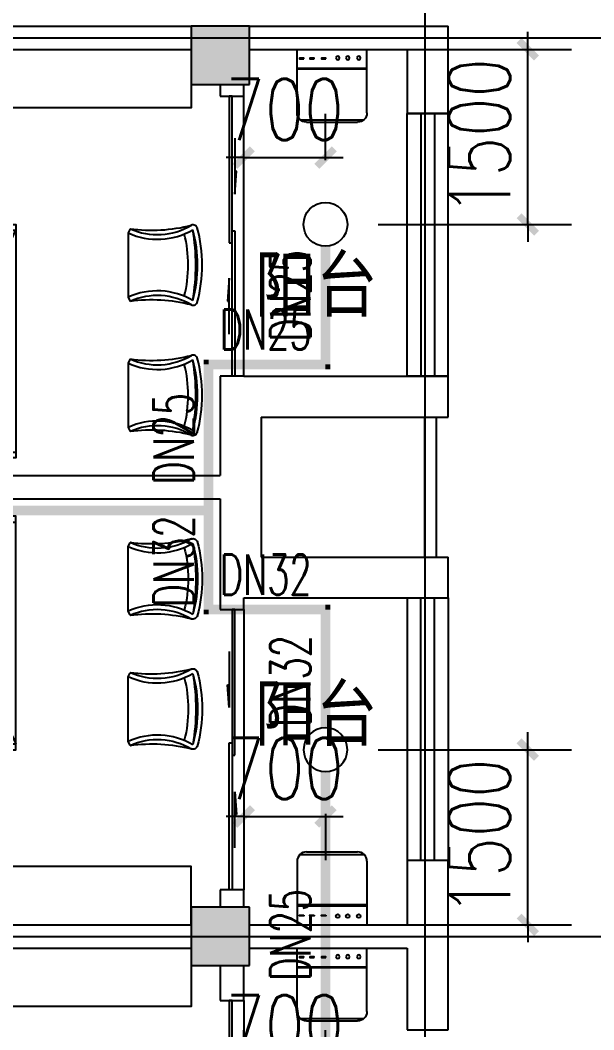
# Model space of a CAD drawing. Extents: x 0 to 2838408, y -923048 to 203859.
# Drawn here: x 2784500 to 2789409, y -629341 to -620691 of the extents above; entities that cross this region are included whole.
import ezdxf

# ---------------------------------------------------------------- set-up
doc = ezdxf.new("R2010")
doc.units = 0
doc.header["$LTSCALE"] = 1000
for name, color, linetype in [('A-Fixt', 81, 'Continuous'), ('COLUMN', 9, 'Continuous'), ('DOTE', 8, 'Continuous'), ('E2-栏杆', 92, 'Continuous'), ('EQUIP_喷头', 7, 'Continuous'), ('PIPE-喷淋', 6, 'Continuous'), ('PUB_HATCH', 8, 'Continuous'), ('PUB_TEXT', 7, 'Continuous'), ('TEXT_喷淋', 7, 'Continuous'), ('TWT_DIM', 3, 'Continuous'), ('WALL', 9, 'Continuous'), ('WINDOW', 4, 'Continuous'), ('XREF', 8, 'Continuous'), ('配景', 3, 'Continuous')]:
    doc.layers.add(name, color=color, linetype=linetype)
doc.styles.add('_TCH_DIM_T3', font='SIMPLEX', dxfattribs={"width": 0.75, "bigfont": 'HZTXT'})
doc.styles.add('_TWT_PIPEDN', font='SIMPLEX', dxfattribs={"width": 0.8, "height": 2.3, "bigfont": 'HZTXT'})
doc.styles.get("Standard").update_dxf_attribs({"font": 'geniso.shx', "bigfont": 'hztxt.shx'})
doc.dimstyles.new('_TWT_ARCH&&150', dxfattribs={"dimtxt": 525, "dimasz": 150, "dimexe": 375, "dimexo": 450, "dimgap": 150, "dimtad": 1, "dimdec": 0, "dimzin": 0, "dimdsep": 46, "dimtxsty": '_TCH_DIM_T3', "dimblk": 'ARCHTICK', "dimcen": 0.09, "dimclrt": 7, "dimazin": 2, "dimtfac": 1, "dimtdec": 0, "dimtix": 1, "dimtmove": 2, "dimatfit": 3, "dimfxl": 1, "dimtolj": 1, "dimtzin": 0, "dimarcsym": 0})

# ---------------------------------------------------------------- blocks, each defined once
blk = doc.blocks.new('单人床')
at = {"layer": 'A-Fixt'}
for p, q in [((47773.8, 13973.4), (48673.8, 13973.4)), ((47773.8, 12073.4), (48673.8, 13973.4)), ((47773.8, 12073.4), (48673.8, 12073.4))]:
    blk.add_line(p, q, dxfattribs=at)
blk.add_lwpolyline([(47773.8, 14023.4), (48673.8, 14023.4), (48673.8, 12023.4), (47773.8, 12023.4), (47773.8, 14023.4)], dxfattribs=at)
blk = doc.blocks.new('CH_AP01')
for p, q in [((-311.4, 16.6), (-275, 0)), ((-275, 0), (275, 0)), ((275, 0), (311.4, 16.6))]:
    blk.add_line(p, q)
for centre, radius, start, end in [((0, -578.9), 1212.6, 74.71041, 105.28959), ((-306.8, 555.3), 37.8, 100.18588, 202.83587), ((-1658.4, 201.9), 1359.7, 352.16586, 14.42826), ((-823.7, 250), 562.9, 335.50378, 31.09034), ((0, -578.9), 1172.6, 75.02868, 104.97132), ((0, -1278.1), 1856.9, 80.61099, 99.38901), ((-823.7, 250), 602.9, 335.50378, 30.26909), ((823.7, 250), 602.9, 149.73091, 204.49622), ((823.7, 250), 562.9, 148.90966, 204.49622), ((1658.4, 201.9), 1359.7, 165.57174, 187.83414), ((306.8, 555.3), 37.8, 337.16413, 79.81412), ((0, -578.9), 1092.6, 75.87672, 104.12328)]:
    blk.add_arc(centre, radius, start, end)
blk = doc.blocks.new('A$C61295E98')
at = {"color": 3}
for p, q in [((544, 597.9), (0, 597.9)), ((0, 597.9), (0, 0)), ((161.4, 597.9), (161.4, 0)), ((170.4, 0.2), (170.4, 597.6)), ((602.7, 572.2), (602.7, 25.6)), ((624, 517.9), (624, 80)), ((544, 0), (0, 0))]:
    blk.add_line(p, q, dxfattribs=at)
for points in [[(81.8, 540.3), (75.3, 540.3), (75.3, 576.8), (81.8, 576.8)], [(81.8, 453.1), (75.3, 453.1), (75.3, 489.6), (81.8, 489.6)], [(81.8, 352.9), (75.3, 352.9), (75.3, 389.4), (81.8, 389.4)]]:
    blk.add_lwpolyline(points, close=True, dxfattribs=at)
for centre in [(74, 250.1), (74, 164.2), (74, 70.5)]:
    blk.add_circle(centre, 15.7, dxfattribs=at)
for centre, start, end in [((544, 517.9), 360, 90), ((544, 80), 270, 0)]:
    blk.add_arc(centre, 80, start, end, dxfattribs=at)
blk = doc.blocks.new('宿舍')
at = {"layer": 'A-Fixt'}
for p, q in [((47853.8, 13801.7), (48353.8, 15701.7)), ((48353.8, 13801.7), (47853.8, 15701.7)), ((47853.8, 13801.7), (48353.8, 13801.7))]:
    blk.add_line(p, q, dxfattribs=at)
for points in [[(47853.8, 8601.7), (48353.8, 8601.7), (48353.8, 15701.7), (47853.8, 15701.7)], [(47853.8, 10676.1), (47970.5, 10676.1), (47970.5, 11742.6), (47853.8, 11742.6)]]:
    blk.add_lwpolyline(points, close=True, dxfattribs=at)
at = {"xscale": -1, "rotation": 90}
for p in [(63677.2, 60475.5), (63677.2, 58775.5)]:
    blk.add_blockref('单人床', p, dxfattribs=at)
at = {"layer": 'A-Fixt', "xscale": -1, "rotation": 180}
for p in [(50002, 9140.5), (51117.2, 9140.5)]:
    blk.add_blockref('CH_AP01', p, dxfattribs=at)
at = {"layer": '配景', "color": 252}
blk.add_blockref('A$C61295E98', (47853.8, 7096.6), dxfattribs=at)
blk = doc.blocks.new('宿舍一')
at = {"layer": 'A-Fixt'}
for p, q in [((48153.8, 16101.7), (48653.8, 16101.7)), ((48653.8, 14201.7), (48153.8, 16101.7)), ((48653.8, 16101.7), (48153.8, 14201.7)), ((48153.8, 14201.7), (48653.8, 14201.7))]:
    blk.add_line(p, q, dxfattribs=at)
for points in [[(48153.8, 8601.7), (48653.8, 8601.7), (48653.8, 16101.7), (48153.8, 16101.7)], [(48153.8, 10676.1), (48270.5, 10676.1), (48270.5, 11742.6), (48153.8, 11742.6)]]:
    blk.add_lwpolyline(points, close=True, dxfattribs=at)
at = {"xscale": -1, "rotation": 90}
for p in [(63677.2, 60875.5), (63677.2, 58775.5)]:
    blk.add_blockref('单人床', p, dxfattribs=at)
at = {"layer": 'A-Fixt', "xscale": -1, "rotation": 179.9999999998882}
for p in [(50002, 9140.5), (51117.2, 9140.5)]:
    blk.add_blockref('CH_AP01', p, dxfattribs=at)
at = {"layer": '配景', "color": 252, "rotation": 359.9999999998882}
blk.add_blockref('A$C61295E98', (48153.8, 7096.6), dxfattribs=at)
blk = doc.blocks.new('$DorLib2D$00000131')
at = {"color": 0, "linetype": 'Continuous'}
for p, q in [((0.15, 0.125), (0.2319, 0.1973)), ((0.2319, 0.1973), (0.2319, 0.125)), ((-0.5, 0.125), (-0.5, 0)), ((0.0192, 0.125), (-0.5, 0.125)), ((0.0192, 0), (0.0192, 0.125)), ((0.35, 0.125), (0.15, 0.125)), ((-0.5, 0), (0.0192, 0)), ((-0.024, 0), (0.5, 0)), ((-0.024, -0.125), (-0.024, 0)), ((0.5, 0), (0.5, -0.125)), ((-0.35, -0.125), (-0.15, -0.125)), ((-0.2319, -0.1973), (-0.2319, -0.125)), ((-0.15, -0.125), (-0.2319, -0.1973)), ((0.5, -0.125), (-0.024, -0.125))]:
    blk.add_line(p, q, dxfattribs=at)
blk = doc.blocks.new('$WINLIB2D$00000001')
at = {"color": 0}
for points in [[(-0.5, 0.5), (-0.5, -0.5)], [(-0.5, 0.5), (0.5, 0.5)], [(0.5, -0.5), (0.5, 0.5)], [(0.5, 0.1667), (-0.5, 0.1667)], [(0.5, -0.1667), (-0.5, -0.1667)], [(-0.5, -0.5), (0.5, -0.5)]]:
    blk.add_lwpolyline(points, dxfattribs=at)
blk = doc.blocks.new('4F1')
at = {"layer": 'PUB_HATCH'}
for points in [[(2450416.7, -620741.3), (2449916.7, -620741.3), (2449916.7, -621241.3), (2450416.7, -621241.3)], [(2450416.7, -628291.3), (2449916.7, -628291.3), (2449916.7, -628791.3), (2450416.7, -628791.3)]]:
    blk.add_hatch(color=256, dxfattribs=at).paths.add_polyline_path(points)
at = {"layer": 'COLUMN'}
for p, q in [((2450416.7, -620741.3), (2449916.7, -620741.3)), ((2449916.7, -620741.3), (2449916.7, -621241.3)), ((2450416.7, -621241.3), (2450416.7, -620741.3)), ((2449916.7, -621241.3), (2450416.7, -621241.3)), ((2450416.7, -628291.3), (2449916.7, -628291.3)), ((2449916.7, -628291.3), (2449916.7, -628791.3)), ((2450416.7, -628791.3), (2450416.7, -628291.3)), ((2449916.7, -628791.3), (2450416.7, -628791.3))]:
    blk.add_line(p, q, dxfattribs=at)
at = {"layer": 'DOTE'}
for p, q in [((2451916.7, -606941.3), (2451916.7, -690141.3)), ((2435862.3, -620841.3), (2453916.7, -620841.3)), ((2435862.3, -628541.3), (2453916.7, -628541.3))]:
    blk.add_line(p, q, dxfattribs=at)
at = {"layer": 'E2-栏杆'}
for points in [[(2451916.7, -625291.3), (2451916.7, -624091.3)], [(2452016.7, -625291.3), (2452016.7, -624091.3)]]:
    blk.add_lwpolyline(points, dxfattribs=at)
at = {"layer": 'WALL'}
for p, q in [((2444816.7, -620741.3), (2449916.7, -620741.3)), ((2450416.7, -620741.3), (2452116.7, -620741.3)), ((2452116.7, -621491.3), (2452116.7, -620741.3)), ((2444816.7, -620941.3), (2449916.7, -620941.3)), ((2450416.7, -620941.3), (2451766.7, -620941.3)), ((2451766.7, -620941.3), (2451766.7, -621491.3)), ((2450166.7, -621241.3), (2450166.7, -621341.3)), ((2450366.7, -621341.3), (2450366.7, -621241.3)), ((2450166.7, -621341.3), (2450366.7, -621341.3)), ((2451766.7, -621491.3), (2452116.7, -621491.3)), ((2450366.7, -623741.3), (2450166.7, -623741.3)), ((2450166.7, -623741.3), (2450166.7, -623991.3)), ((2450366.7, -623741.3), (2451766.7, -623741.3)), ((2452116.7, -623741.3), (2451766.7, -623741.3)), ((2452116.7, -624091.3), (2452116.7, -623741.3)), ((2450166.7, -623991.3), (2450166.7, -624591.3)), ((2450516.7, -624091.3), (2452116.7, -624091.3)), ((2450516.7, -624091.3), (2450516.7, -624691.3)), ((2444816.7, -624591.3), (2450166.7, -624591.3)), ((2450516.7, -624691.3), (2450516.7, -625291.3)), ((2444816.7, -624791.3), (2450166.7, -624791.3)), ((2450166.7, -624791.3), (2450166.7, -625391.3)), ((2450516.7, -625291.3), (2452116.7, -625291.3)), ((2452116.7, -625641.3), (2452116.7, -625291.3)), ((2450166.7, -625391.3), (2450166.7, -625741.3)), ((2450366.7, -625741.3), (2450366.7, -625641.3)), ((2450366.7, -625641.3), (2451766.7, -625641.3)), ((2451766.7, -625641.3), (2452116.7, -625641.3)), ((2450166.7, -625741.3), (2450366.7, -625741.3)), ((2452116.7, -627891.3), (2451766.7, -627891.3)), ((2451766.7, -627891.3), (2451766.7, -628441.3)), ((2452116.7, -628541.3), (2452116.7, -627891.3)), ((2450366.7, -628141.3), (2450166.7, -628141.3)), ((2450166.7, -628141.3), (2450166.7, -628291.3)), ((2450366.7, -628291.3), (2450366.7, -628141.3)), ((2444816.7, -628441.3), (2449916.7, -628441.3)), ((2450416.7, -628441.3), (2451766.7, -628441.3)), ((2452116.7, -629341.3), (2452116.7, -628541.3)), ((2444816.7, -628641.3), (2449916.7, -628641.3)), ((2450416.7, -628641.3), (2451766.7, -628641.3)), ((2451766.7, -628641.3), (2451766.7, -629341.3)), ((2450166.7, -628791.3), (2450166.7, -629091.3)), ((2450366.7, -629091.3), (2450366.7, -628791.3)), ((2450166.7, -629091.3), (2450366.7, -629091.3)), ((2451766.7, -629341.3), (2452116.7, -629341.3))]:
    blk.add_line(p, q, dxfattribs=at)
at = {"layer": 'WINDOW'}
for p, q in [((2450366.7, -623741.3), (2450366.7, -621341.3)), ((2450366.7, -625741.3), (2450366.7, -628141.3)), ((2450366.7, -629091.3), (2450366.7, -631491.3))]:
    blk.add_line(p, q, dxfattribs=at)
at = {"xscale": -1, "rotation": 89.99999999992463}
for name, p in [('宿舍一', (2458518.4, -572787.5)), ('宿舍', (2458518.4, -580787.5))]:
    blk.add_blockref(name, p, dxfattribs=at)
at = {"rotation": 90.00000000002933}
blk.add_blockref('宿舍一', (2458518.4, -676595.1), dxfattribs=at)
at = {"layer": 'WINDOW'}
for name, p, xscale, yscale, zscale, rotation in [('$DorLib2D$00000131', (2450266.7, -622541.3), 2400, -200, 2400, 90), ('$WINLIB2D$00000001', (2451941.7, -622616.3), 2249.999999993481, 350, 2249.999999993481, 90), ('$WINLIB2D$00000001', (2451941.7, -626766.3), -2249.999999993481, 350, -2249.999999993481, 90), ('$DorLib2D$00000131', (2450266.7, -626941.3), 2400, 200, 2400, 270), ('$DorLib2D$00000131', (2450266.7, -630291.3), -2400, 200, -2400, 270)]:
    blk.add_blockref(name, p, dxfattribs=dict(at, xscale=xscale, yscale=yscale, zscale=zscale, rotation=rotation))
at = {"layer": 'PUB_TEXT'}
for p in [(2450461.5, -623233.5), (2450461.5, -626909)]:
    blk.add_text('阳台', height=525, dxfattribs=at).set_placement(p)
blk = doc.blocks.new('_ArchTick')
at = {"color": 0, "linetype": 'ByBlock', "const_width": 0.4}
blk.add_lwpolyline([(-0.5, -0.5), (0.5, 0.5)], dxfattribs=at)
blk = doc.blocks.new('*D2818')
at = {"layer": 'Defpoints', "color": 0, "linetype": 'ByBlock', "transparency": 16777216}
for p in [(2787112.5, -629718.5), (2786412.5, -630191.3), (2787112.5, -630191.3)]:
    blk.add_point(p, dxfattribs=at)
at = {"layer": 'TWT_DIM', "color": 0, "linetype": 'ByBlock', "lineweight": -2, "transparency": 16777216}
for p, q in [((2786412.5, -629741.3), (2786412.5, -629343.5)), ((2787112.5, -629741.3), (2787112.5, -629343.5)), ((2786412.5, -629718.5), (2786262.5, -629718.5)), ((2786412.5, -629718.5), (2787112.5, -629718.5)), ((2787112.5, -629718.5), (2787262.5, -629718.5))]:
    blk.add_line(p, q, dxfattribs=at)
at = {"layer": 'TWT_DIM', "color": 0, "linetype": 'ByBlock', "lineweight": -2, "transparency": 16777216, "xscale": 150, "yscale": 150, "zscale": 150}
blk.add_blockref('_ArchTick', (2786412.5, -629718.5), dxfattribs=at)
at = {"layer": 'TWT_DIM', "color": 0, "linetype": 'ByBlock', "lineweight": -2, "transparency": 16777216, "xscale": 150, "yscale": 150, "zscale": 150, "rotation": 180}
blk.add_blockref('_ArchTick', (2787112.5, -629718.5), dxfattribs=at)
at = {"layer": 'TWT_DIM', "color": 7, "linetype": 'ByBlock', "transparency": 16777216, "insert": (2786762.5, -629306), "char_height": 525, "attachment_point": 5, "style": '_TCH_DIM_T3'}
blk.add_mtext('\\A1;700', dxfattribs=at)
blk = doc.blocks.new('*D2830')
at = {"layer": 'Defpoints', "color": 0, "linetype": 'ByBlock', "transparency": 16777216}
for p in [(2787112.5, -626941.3), (2788843.6, -626941.3), (2787112.5, -628441.3)]:
    blk.add_point(p, dxfattribs=at)
at = {"layer": 'TWT_DIM', "color": 0, "linetype": 'ByBlock', "lineweight": -2, "transparency": 16777216}
for p, q in [((2788843.6, -626941.3), (2788843.6, -626791.3)), ((2787562.5, -626941.3), (2789218.6, -626941.3)), ((2788843.6, -628441.3), (2788843.6, -626941.3)), ((2787562.5, -628441.3), (2789218.6, -628441.3)), ((2788843.6, -628441.3), (2788843.6, -628591.3))]:
    blk.add_line(p, q, dxfattribs=at)
at = {"layer": 'TWT_DIM', "color": 0, "linetype": 'ByBlock', "lineweight": -2, "transparency": 16777216, "xscale": 150, "yscale": 150, "zscale": 150}
for p, rotation in [((2788843.6, -626941.3), 270), ((2788843.6, -628441.3), 90)]:
    blk.add_blockref('_ArchTick', p, dxfattribs=dict(at, rotation=rotation))
at = {"layer": 'TWT_DIM', "color": 7, "linetype": 'ByBlock', "transparency": 16777216, "insert": (2788431.1, -627691.3), "char_height": 525, "attachment_point": 5, "rotation": 90, "style": '_TCH_DIM_T3'}
blk.add_mtext('\\A1;1500', dxfattribs=at)
blk = doc.blocks.new('*D2831')
at = {"layer": 'Defpoints', "color": 0, "linetype": 'ByBlock', "transparency": 16777216}
for p in [(2786412.5, -627041.3), (2787112.5, -627041.3), (2787112.5, -627514.1)]:
    blk.add_point(p, dxfattribs=at)
at = {"layer": 'TWT_DIM', "color": 0, "linetype": 'ByBlock', "lineweight": -2, "transparency": 16777216}
for p, q in [((2786412.5, -627514.1), (2786262.5, -627514.1)), ((2786412.5, -627491.3), (2786412.5, -627889.1)), ((2786412.5, -627514.1), (2787112.5, -627514.1)), ((2787112.5, -627491.3), (2787112.5, -627889.1)), ((2787112.5, -627514.1), (2787262.5, -627514.1))]:
    blk.add_line(p, q, dxfattribs=at)
at = {"layer": 'TWT_DIM', "color": 0, "linetype": 'ByBlock', "lineweight": -2, "transparency": 16777216, "xscale": 150, "yscale": 150, "zscale": 150}
blk.add_blockref('_ArchTick', (2786412.5, -627514.1), dxfattribs=at)
at = {"layer": 'TWT_DIM', "color": 0, "linetype": 'ByBlock', "lineweight": -2, "transparency": 16777216, "xscale": 150, "yscale": 150, "zscale": 150, "rotation": 180}
blk.add_blockref('_ArchTick', (2787112.5, -627514.1), dxfattribs=at)
at = {"layer": 'TWT_DIM', "color": 7, "linetype": 'ByBlock', "transparency": 16777216, "insert": (2786762.5, -627101.6), "char_height": 525, "attachment_point": 5, "style": '_TCH_DIM_T3'}
blk.add_mtext('\\A1;700', dxfattribs=at)
blk = doc.blocks.new('*D2832')
at = {"layer": 'Defpoints', "color": 0, "linetype": 'ByBlock', "transparency": 16777216}
for p in [(2787112.5, -620941.3), (2788843.6, -620941.3), (2787112.5, -622441.3)]:
    blk.add_point(p, dxfattribs=at)
at = {"layer": 'TWT_DIM', "color": 0, "linetype": 'ByBlock', "lineweight": -2, "transparency": 16777216}
for p, q in [((2788843.6, -620941.3), (2788843.6, -620791.3)), ((2787562.5, -620941.3), (2789218.6, -620941.3)), ((2788843.6, -622441.3), (2788843.6, -620941.3)), ((2787562.5, -622441.3), (2789218.6, -622441.3)), ((2788843.6, -622441.3), (2788843.6, -622591.3))]:
    blk.add_line(p, q, dxfattribs=at)
at = {"layer": 'TWT_DIM', "color": 0, "linetype": 'ByBlock', "lineweight": -2, "transparency": 16777216, "xscale": 150, "yscale": 150, "zscale": 150}
for p, rotation in [((2788843.6, -620941.3), 270), ((2788843.6, -622441.3), 90)]:
    blk.add_blockref('_ArchTick', p, dxfattribs=dict(at, rotation=rotation))
at = {"layer": 'TWT_DIM', "color": 7, "linetype": 'ByBlock', "transparency": 16777216, "insert": (2788431.1, -621691.3), "char_height": 525, "attachment_point": 5, "rotation": 90, "style": '_TCH_DIM_T3'}
blk.add_mtext('\\A1;1500', dxfattribs=at)
blk = doc.blocks.new('*D2833')
at = {"layer": 'Defpoints', "color": 0, "linetype": 'ByBlock', "transparency": 16777216}
for p in [(2787112.5, -621868.5), (2786412.5, -622341.3), (2787112.5, -622341.3)]:
    blk.add_point(p, dxfattribs=at)
at = {"layer": 'TWT_DIM', "color": 0, "linetype": 'ByBlock', "lineweight": -2, "transparency": 16777216}
for p, q in [((2786412.5, -621891.3), (2786412.5, -621493.5)), ((2787112.5, -621891.3), (2787112.5, -621493.5)), ((2786412.5, -621868.5), (2786262.5, -621868.5)), ((2786412.5, -621868.5), (2787112.5, -621868.5)), ((2787112.5, -621868.5), (2787262.5, -621868.5))]:
    blk.add_line(p, q, dxfattribs=at)
at = {"layer": 'TWT_DIM', "color": 0, "linetype": 'ByBlock', "lineweight": -2, "transparency": 16777216, "xscale": 150, "yscale": 150, "zscale": 150}
blk.add_blockref('_ArchTick', (2786412.5, -621868.5), dxfattribs=at)
at = {"layer": 'TWT_DIM', "color": 0, "linetype": 'ByBlock', "lineweight": -2, "transparency": 16777216, "xscale": 150, "yscale": 150, "zscale": 150, "rotation": 180}
blk.add_blockref('_ArchTick', (2787112.5, -621868.5), dxfattribs=at)
at = {"layer": 'TWT_DIM', "color": 7, "linetype": 'ByBlock', "transparency": 16777216, "insert": (2786762.5, -621456), "char_height": 525, "attachment_point": 5, "style": '_TCH_DIM_T3'}
blk.add_mtext('\\A1;700', dxfattribs=at)
blk = doc.blocks.new('$TwtSys$00000125')
blk.add_circle((0, 0, 0), 1)

msp = doc.modelspace()

# ---------------------------------------------------------------- hatches: boundary and pattern name
at = {"layer": 'PIPE-喷淋', "linetype": 'ByBlock'}
for points in [[(2786112.5, -623641.3), (2786071.3, -623641.3), (2786071.3, -623600)], [(2786112.5, -623641.3), (2786112.5, -623600), (2786071.3, -623600)], [(2787112.5, -623641.3), (2787112.5, -623682.5), (2787153.8, -623682.5)], [(2787112.5, -623641.3), (2787153.8, -623641.3), (2787153.8, -623682.5)], [(2787112.5, -625741.3), (2787112.5, -625700), (2787153.8, -625700)], [(2787112.5, -625741.3), (2787153.8, -625741.3), (2787153.8, -625700)], [(2786112.5, -625741.3), (2786071.3, -625741.3), (2786071.3, -625782.5)], [(2786112.5, -625741.3), (2786112.5, -625782.5), (2786071.3, -625782.5)]]:
    msp.add_hatch(color=256, dxfattribs=at).paths.add_polyline_path(points)

# ---------------------------------------------------------------- linework, layer by layer
at = {"layer": 'PIPE-喷淋', "linetype": 'ByBlock', "ltscale": 1.5, "const_width": 82.5}
for points in [[(2787112.5, -622628.8), (2787112.5, -623641.3)], [(2786112.5, -624891.3), (2786112.5, -623641.3)], [(2786112.5, -623641.3), (2787112.5, -623641.3)], [(2780548.2, -624891.3), (2786112.5, -624891.3)], [(2786112.5, -624891.3), (2786112.5, -625741.3)], [(2786112.5, -625741.3), (2787112.5, -625741.3)], [(2787112.5, -626753.8), (2787112.5, -625741.3)], [(2787112.5, -629903.8), (2787112.5, -627128.8)]]:
    msp.add_lwpolyline(points, dxfattribs=at)

# ---------------------------------------------------------------- block references
at = {"layer": 'EQUIP_喷头', "linetype": 'ByBlock', "xscale": 187.5, "zscale": 187.5}
for p, yscale in [((2787112.5, -622441.3), 187.5), ((2787112.5, -626941.3), -187.5)]:
    msp.add_blockref('$TwtSys$00000125', p, dxfattribs=dict(at, yscale=yscale))
at = {"layer": 'XREF'}
msp.add_blockref('4F1', (336045.8, 0), dxfattribs=at)

# ---------------------------------------------------------------- texts
at = {"layer": 'TEXT_喷淋', "color": 251, "linetype": 'ByBlock', "style": '_TWT_PIPEDN', "width": 0.64}
for s, p in [('DN25', (2786985, -623446.1)), ('DN25', (2785985, -624671.1)), ('DN32', (2785985, -625721.1)), ('DN32', (2786985, -626746.1)), ('DN25', (2786985, -628921.1))]:
    msp.add_text(s, height=345, rotation=90, dxfattribs=at).set_placement(p)
for s, p in [('DN25', (2786207.7, -623513.8)), ('DN32', (2786207.7, -625613.8))]:
    msp.add_text(s, height=345, dxfattribs=at).set_placement(p)

# ---------------------------------------------------------------- dimensions: what is measured, and where the dimension line sits
at = {"layer": 'TWT_DIM', "linetype": 'ByBlock'}
for p1, p2, distance, picture, middle in [((2787112.5, -622441.3), (2787112.5, -620941.3), -1731.1, '*D2832', (2788431.1, -621691.3)), ((2786412.5, -622341.3), (2787112.5, -622341.3), 472.8, '*D2833', (2786762.5, -621456)), ((2786412.5, -627041.3), (2787112.5, -627041.3), -472.8, '*D2831', (2786762.5, -627101.6)), ((2787112.5, -628441.3), (2787112.5, -626941.3), -1731.1, '*D2830', (2788431.1, -627691.3)), ((2786412.5, -630191.3), (2787112.5, -630191.3), 472.8, '*D2818', (2786762.5, -629306))]:
    dim = msp.add_aligned_dim(p1=p1, p2=p2, distance=distance, dimstyle='_TWT_ARCH&&150', dxfattribs=at)
    dim.commit()
    dim.dimension.update_dxf_attribs({"geometry": picture, "text_midpoint": middle})

doc.saveas('drawing.dxf')
